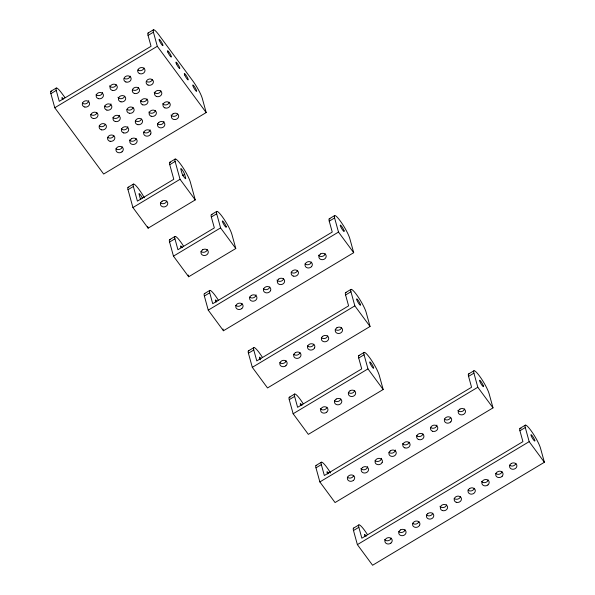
<?xml version="1.0" encoding="UTF-8"?>
<svg xmlns="http://www.w3.org/2000/svg" width="595" height="595" viewBox="0 0 595 595"><rect width="100%" height="100%" fill="white"/><g stroke="black" fill="none" stroke-linecap="round" stroke-linejoin="round"><path stroke-width="0.89" d="M50.925 91.251L56.287 88.038M148.096 33.008L153.465 29.787M56.25 90.433L59.247 101.329L151.056 46.291L148.058 35.403L153.421 32.182A14.786 2.417 59.1 0 1 158.962 35.001L192.639 80.66A14.786 2.417 59.1 0 1 202.307 98.458L206.19 112.559L103.656 174.023L54.77 107.754L50.887 93.646L56.25 90.433A14.786 2.417 59.1 0 1 61.791 93.251L65.048 97.669M54.77 107.754L157.303 46.291L153.421 32.182M128.044 187.299L133.406 184.086M169.806 162.271L175.168 159.058M133.369 186.48L137.4 201.117L173.792 179.303L169.761 164.666L175.123 161.453A14.786 2.417 59.1 0 1 180.664 164.265A14.786 2.417 59.1 0 1 190.333 182.07L195.249 199.92L148.133 228.168L132.923 207.543L128.007 189.693L133.369 186.48A14.786 2.417 59.1 0 1 135.913 185.67A14.786 2.417 59.1 0 1 144.34 197.793M182.33 175.711L184.629 174.335A3.696 0.602 59.1 0 0 182.211 169.887A3.696 0.602 59.1 0 0 180.828 169.181L181.862 172.929A3.696 0.602 59.1 0 0 184.279 177.377A3.696 0.602 59.1 0 0 185.662 178.084L184.629 174.335M132.923 207.543L180.04 179.303L175.123 161.453M169.62 239.644L174.982 236.431M211.381 214.617L216.744 211.404M174.945 238.826L177.942 249.721L214.341 227.907L211.337 217.011L216.699 213.798A14.786 2.417 59.1 0 1 222.24 216.617A14.786 2.417 59.1 0 1 231.909 234.415L235.791 248.517L188.675 276.764L173.465 256.147L169.582 242.039L174.945 238.826A14.786 2.417 59.1 0 1 183.55 246.159M173.465 256.147L220.581 227.9L216.699 213.798M204.405 293.64L209.767 290.42M329.28 218.782L334.643 215.561M209.723 292.814L212.72 303.71L332.241 232.065L329.236 221.176L334.598 217.956A14.786 2.417 59.1 0 1 340.139 220.775A14.786 2.417 59.1 0 1 349.808 238.58L353.698 252.682L223.452 330.753L208.243 310.136L204.36 296.035L209.723 292.814A14.786 2.417 59.1 0 1 218.328 300.148M208.243 310.136L338.488 232.065L334.598 217.956M248.465 350.827L253.827 347.614M345.636 292.584L350.998 289.363M253.782 350.009L256.787 360.905L348.596 305.867L345.591 294.979L350.953 291.758A14.786 2.417 59.1 0 1 356.494 294.577A14.786 2.417 59.1 0 1 366.163 312.382L370.053 326.484L267.519 387.947L252.31 367.331L248.42 353.222L253.782 350.009A14.786 2.417 59.1 0 1 262.395 357.342M252.31 367.331L354.843 305.867L350.953 291.758M289.289 397.252L294.651 394.039M358.755 355.609L364.118 352.396M294.614 396.434L297.612 407.322L361.715 368.9L358.711 358.004L364.073 354.791A14.786 2.417 59.1 0 1 369.614 357.61A14.786 2.417 59.1 0 1 379.283 375.408L383.173 389.517L308.344 434.365L293.134 413.748L289.244 399.647L294.614 396.434A14.786 2.417 59.1 0 1 303.219 403.767M293.134 413.748L367.963 368.893L364.073 354.791M316.019 465.439L321.382 462.226M468.6 373.972L473.962 370.759M321.337 464.621L324.342 475.517L471.56 387.263L468.562 376.367L473.925 373.154A14.786 2.417 59.1 0 1 479.466 375.973A14.786 2.417 59.1 0 1 489.135 393.771L493.017 407.873L335.067 502.559L319.857 481.935L315.975 467.834L321.337 464.621A14.786 2.417 59.1 0 1 330.56 472.936M319.857 481.935L477.807 387.256L473.925 373.154M353.534 528.129L358.897 524.916M519.971 428.363L525.333 425.15M358.852 527.311L361.857 538.207L522.931 441.646L519.926 430.758L525.288 427.545A14.786 2.417 59.1 0 1 530.829 430.356A14.786 2.417 59.1 0 1 540.498 448.161L544.388 462.263L372.589 565.25L357.379 544.633L353.489 530.524L358.852 527.311A14.786 2.417 59.1 0 1 367.465 534.645M357.379 544.633L529.178 441.646L525.288 427.545M263.332 288.642L263.436 288.761A3.696 3.146 -15.4 0 0 269.349 287.95L269.609 287.489A3.696 3.146 -15.4 0 0 269.788 286.998M307.399 345.836L307.503 345.955A3.696 3.146 -15.4 0 0 313.409 345.145L313.669 344.676A3.696 3.146 -15.4 0 0 313.855 344.193M529.178 441.646L544.388 462.263M477.807 387.256L493.017 407.873M338.488 232.065L353.698 252.682M354.843 305.867L370.053 326.484M157.303 46.291L206.19 112.559M367.963 368.893L383.173 389.517M220.581 227.9L235.791 248.517M180.04 179.303L195.249 199.92M222.969 328.99L223.452 330.753M188.191 275.002L188.675 276.764M147.642 226.383L148.133 228.168M354.68 390.61A3.696 3.146 -15.4 0 1 353.021 392.693L352.508 392.953A3.696 3.146 -15.4 0 1 348.328 392.373M289.244 399.647A14.786 2.417 59.1 0 1 290.018 397.371M358.711 358.004A14.786 2.417 59.1 0 1 359.194 355.609M300.758 405.292A3.696 0.602 59.1 0 1 300.311 404.161L300.259 403.901A3.696 0.602 59.1 0 1 302 405.292M326.967 407.225A3.696 3.146 -15.4 0 1 325.777 408.981L325.316 409.301A3.696 3.146 -15.4 0 1 320.288 408.601M340.823 398.918A3.696 3.146 -15.4 0 1 339.165 401L338.652 401.261A3.696 3.146 -15.4 0 1 334.472 400.673M150.081 129.769A3.696 3.146 -15.4 0 1 149.814 130.759L149.553 131.22A3.696 3.146 -15.4 0 1 143.64 132.031M177.518 114.151A3.696 3.146 -15.4 0 1 176.046 115.742L175.532 116.003A3.696 3.146 -15.4 0 1 171.018 115.043M163.937 121.469A3.696 3.146 -15.4 0 1 162.19 124.05L161.676 124.31A3.696 3.146 -15.4 0 1 157.496 123.723M122.287 146.883A3.696 3.146 -15.4 0 1 121.097 148.638L120.629 148.958A3.696 3.146 -15.4 0 1 115.936 148.638M136.136 138.576A3.696 3.146 -15.4 0 1 134.485 140.658L133.972 140.918A3.696 3.146 -15.4 0 1 129.457 139.951M155.466 110.387A3.696 3.146 -15.4 0 1 152.618 113.11A3.696 3.146 -15.4 0 1 148.847 112.061M141.521 119.037A3.696 3.146 -15.4 0 1 135.34 120.725M127.806 126.728A3.696 3.146 -15.4 0 1 125.21 129.636A3.696 3.146 -15.4 0 1 121.321 128.877M113.801 135.667A3.696 3.146 -15.4 0 1 107.613 137.311M119.387 115.318A3.696 3.146 -15.4 0 1 116.791 118.219A3.696 3.146 -15.4 0 1 112.901 117.46M105.382 124.258A3.696 3.146 -15.4 0 1 99.194 125.902M147.047 98.978A3.696 3.146 -15.4 0 1 144.198 101.7A3.696 3.146 -15.4 0 1 140.427 100.652M133.102 107.621A3.696 3.146 -15.4 0 1 126.921 109.309M110.968 103.902A3.696 3.146 -15.4 0 1 108.372 106.81A3.696 3.146 -15.4 0 1 104.482 106.044M96.963 112.842A3.696 3.146 -15.4 0 1 90.775 114.485M138.628 87.562A3.696 3.146 -15.4 0 1 132.64 89.808M124.682 96.204A3.696 3.146 -15.4 0 1 121.536 98.666A3.696 3.146 -15.4 0 1 117.944 97.26M102.548 92.485A3.696 3.146 -15.4 0 1 99.953 95.393A3.696 3.146 -15.4 0 1 96.063 94.635M144.027 67.986A3.696 3.146 -15.4 0 1 137.951 70.002M88.707 100.6A3.696 3.146 -15.4 0 1 86.305 103.619A3.696 3.146 -15.4 0 1 82.355 103.069M130.208 76.145A3.696 3.146 -15.4 0 1 124.221 78.391M116.263 84.795A3.696 3.146 -15.4 0 1 113.11 87.257A3.696 3.146 -15.4 0 1 109.525 85.844M160.866 90.812A3.696 3.146 -15.4 0 1 157.891 93.43A3.696 3.146 -15.4 0 1 154.187 92.232M152.446 79.395A3.696 3.146 -15.4 0 1 146.377 81.418M169.285 102.228A3.696 3.146 -15.4 0 1 166.31 104.846A3.696 3.146 -15.4 0 1 162.606 103.649M148.058 35.403A14.786 2.417 59.1 0 1 148.542 33M50.887 93.646A14.786 2.417 59.1 0 1 51.653 91.37M62.408 99.32A3.696 0.602 59.1 0 1 63.42 98.986M341.56 327.585A3.696 3.146 -15.4 0 1 339.901 329.667L339.388 329.928A3.696 3.146 -15.4 0 1 335.208 329.34M248.42 353.222A14.786 2.417 59.1 0 1 248.903 350.827M327.704 335.885A3.696 3.146 -15.4 0 1 326.053 337.967L325.539 338.228A3.696 3.146 -15.4 0 1 321.36 337.648M345.591 294.979A14.786 2.417 59.1 0 1 346.074 292.584M286.143 360.801A3.696 3.146 -15.4 0 1 284.953 362.556L284.492 362.883A3.696 3.146 -15.4 0 1 279.799 362.563M299.999 352.5A3.696 3.146 -15.4 0 1 298.34 354.575L297.827 354.843A3.696 3.146 -15.4 0 1 293.647 354.256M260.409 359.819A3.696 0.602 59.1 0 1 259.487 357.744L259.435 357.483A3.696 0.602 59.1 0 1 260.878 358.45M140.77 199.548A3.696 0.602 59.1 0 1 140.1 197.957L139.074 194.215A3.696 0.602 59.1 0 1 139.981 194.312A3.696 0.602 59.1 0 1 142.361 198.083M166.756 201.021A3.696 3.146 -15.4 0 1 165.566 202.776L164.592 203.364A3.696 3.146 -15.4 0 1 160.412 202.776M128.007 189.693A14.786 2.417 59.1 0 1 128.773 187.418M169.761 164.666A14.786 2.417 59.1 0 1 170.527 162.39M211.337 217.011A14.786 2.417 59.1 0 1 212.103 214.736M207.305 249.617A3.696 3.146 -15.4 0 1 206.115 251.373L205.134 251.96A3.696 3.146 -15.4 0 1 200.954 251.38M169.582 242.039A14.786 2.417 59.1 0 1 170.349 239.763M181.088 247.691A3.696 0.602 59.1 0 1 180.649 246.561L180.59 246.3A3.696 0.602 59.1 0 1 182.338 247.691M311.349 262.083A3.696 3.146 -15.4 0 1 310.568 263.459L310.159 263.845A3.696 3.146 -15.4 0 1 304.997 263.845M325.205 253.782A3.696 3.146 -15.4 0 1 323.546 255.865L323.033 256.125A3.696 3.146 -15.4 0 1 318.518 255.158M204.36 296.035A14.786 2.417 59.1 0 1 204.844 293.64M329.236 221.176A14.786 2.417 59.1 0 1 330.009 218.893M283.644 278.698A3.696 3.146 -15.4 0 1 281.985 280.773L281.472 281.041A3.696 3.146 -15.4 0 1 276.958 280.074M256.029 294.808A3.696 3.146 -15.4 0 1 254.281 297.388L253.768 297.649A3.696 3.146 -15.4 0 1 249.588 297.061M297.493 270.39A3.696 3.146 -15.4 0 1 294.778 272.926A3.696 3.146 -15.4 0 1 291.148 272.153M242.083 303.606A3.696 3.146 -15.4 0 1 240.893 305.361L240.425 305.689A3.696 3.146 -15.4 0 1 235.732 305.369M216.089 302.141A3.696 0.602 59.1 0 1 215.427 300.549L215.368 300.289A3.696 0.602 59.1 0 1 216.811 301.256M502.039 471.671A3.696 3.146 -15.4 0 1 501.258 473.04L500.849 473.427A3.696 3.146 -15.4 0 1 495.695 473.427M460.478 496.58A3.696 3.146 -15.4 0 1 457.763 499.116A3.696 3.146 -15.4 0 1 454.134 498.342M474.334 488.279A3.696 3.146 -15.4 0 1 471.619 490.808A3.696 3.146 -15.4 0 1 467.982 490.035M432.773 513.188A3.696 3.146 -15.4 0 1 431.115 515.27L430.602 515.53A3.696 3.146 -15.4 0 1 426.422 514.95M488.19 479.972A3.696 3.146 -15.4 0 1 487 481.727L486.531 482.054A3.696 3.146 -15.4 0 1 481.504 481.355M446.629 504.887A3.696 3.146 -15.4 0 1 443.632 507.49A3.696 3.146 -15.4 0 1 439.943 506.263M418.917 521.495A3.696 3.146 -15.4 0 1 418.739 521.979L418.478 522.447A3.696 3.146 -15.4 0 1 412.573 523.25M391.213 538.103A3.696 3.146 -15.4 0 1 390.022 539.858L389.554 540.186A3.696 3.146 -15.4 0 1 384.526 539.479M364.995 536.177A3.696 0.602 59.1 0 1 364.557 535.046L364.497 534.786A3.696 0.602 59.1 0 1 366.245 536.177M353.489 530.524A14.786 2.417 59.1 0 1 353.728 528.092M519.926 430.758A14.786 2.417 59.1 0 1 521.027 428.675M405.069 529.803A3.696 3.146 -15.4 0 1 403.41 531.878L402.897 532.138A3.696 3.146 -15.4 0 1 398.717 531.558M515.895 463.364A3.696 3.146 -15.4 0 1 514.705 465.119L513.723 465.707A3.696 3.146 -15.4 0 1 509.543 465.119M395.348 449.998A3.696 3.146 -15.4 0 1 393.6 452.579L393.087 452.84A3.696 3.146 -15.4 0 1 388.907 452.26M409.107 442.197A3.696 3.146 -15.4 0 1 406.11 444.792A3.696 3.146 -15.4 0 1 402.428 443.572M436.909 425.083A3.696 3.146 -15.4 0 1 434.38 428.028A3.696 3.146 -15.4 0 1 430.468 427.344M381.492 458.306A3.696 3.146 -15.4 0 1 381.224 459.288L380.964 459.749A3.696 3.146 -15.4 0 1 375.058 460.56M422.963 433.889A3.696 3.146 -15.4 0 1 420.248 436.425A3.696 3.146 -15.4 0 1 416.612 435.644M464.524 408.973A3.696 3.146 -15.4 0 1 462.865 411.056L462.36 411.316A3.696 3.146 -15.4 0 1 457.838 410.357M450.668 417.281A3.696 3.146 -15.4 0 1 449.887 418.657L449.017 419.363A3.696 3.146 -15.4 0 1 444.324 419.036M315.975 467.834A14.786 2.417 59.1 0 1 316.741 465.558M468.562 376.367A14.786 2.417 59.1 0 1 469.038 373.972M327.711 473.947A3.696 0.602 59.1 0 1 327.042 472.348L326.982 472.088A3.696 0.602 59.1 0 1 328.73 473.479M353.698 475.412A3.696 3.146 -15.4 0 1 352.508 477.168L352.039 477.495A3.696 3.146 -15.4 0 1 347.346 477.168M367.643 466.606A3.696 3.146 -15.4 0 1 365.895 469.187L364.832 469.641A3.696 3.146 -15.4 0 1 360.868 468.488M150.699 133.972L150.438 134.433A3.696 3.146 -15.4 0 1 144.525 135.244L144.191 134.864A3.696 3.146 -15.4 0 1 144.206 131.54L144.548 131.116A3.696 3.146 -15.4 0 1 150.446 131.108L150.706 131.54A3.696 3.146 -15.4 0 1 150.699 133.972M270.494 290.695L270.227 291.156A3.696 3.146 -15.4 0 1 264.321 291.966L263.987 291.587A3.696 3.146 -15.4 0 1 264.001 288.27L264.344 287.839A3.696 3.146 -15.4 0 1 270.242 287.839L270.502 288.263A3.696 3.146 -15.4 0 1 270.494 290.695M314.554 347.889L314.294 348.35A3.696 3.146 -15.4 0 1 308.389 349.161L308.054 348.782A3.696 3.146 -15.4 0 1 308.069 345.464L308.403 345.033A3.696 3.146 -15.4 0 1 314.309 345.033L314.569 345.457A3.696 3.146 -15.4 0 1 314.554 347.889M382.109 462.501L381.849 462.962A3.696 3.146 -15.4 0 1 375.936 463.773L375.601 463.393A3.696 3.146 -15.4 0 1 375.616 460.069L375.958 459.645A3.696 3.146 -15.4 0 1 381.856 459.637L382.116 460.069A3.696 3.146 -15.4 0 1 382.109 462.501M419.624 525.192L419.363 525.653A3.696 3.146 -15.4 0 1 413.458 526.463L413.116 526.084A3.696 3.146 -15.4 0 1 413.131 522.767L413.473 522.336A3.696 3.146 -15.4 0 1 419.378 522.336L419.631 522.76A3.696 3.146 -15.4 0 1 419.624 525.192M158.806 122.429L158.396 122.808A3.696 3.146 -15.4 0 0 158.203 126.75A3.696 3.146 -15.4 0 0 162.561 127.523L163.075 127.256A3.696 3.146 -15.4 0 0 164.562 123.232L164.302 122.808A3.696 3.146 -15.4 0 0 158.806 122.429M278.601 279.159L278.192 279.538A3.696 3.146 -15.4 0 0 277.999 283.48A3.696 3.146 -15.4 0 0 282.357 284.246L282.87 283.986A3.696 3.146 -15.4 0 0 284.358 279.962L284.098 279.531A3.696 3.146 -15.4 0 0 278.601 279.159M311.453 266.672L311.044 267.051A3.696 3.146 -15.4 0 1 305.547 266.679A3.696 3.146 -15.4 0 1 307.288 261.964L307.838 261.77A3.696 3.146 -15.4 0 1 311.802 262.923A3.696 3.146 -15.4 0 1 311.453 266.672M322.668 336.353L322.259 336.733A3.696 3.146 -15.4 0 0 322.066 340.675A3.696 3.146 -15.4 0 0 326.424 341.441L326.938 341.18A3.696 3.146 -15.4 0 0 328.418 337.157L328.165 336.725A3.696 3.146 -15.4 0 0 322.668 336.353M362.511 467.566L362.102 467.945A3.696 3.146 -15.4 0 0 361.753 471.694A3.696 3.146 -15.4 0 0 365.717 472.854L366.78 472.4A3.696 3.146 -15.4 0 0 368.007 467.945A3.696 3.146 -15.4 0 0 362.98 467.246L362.511 467.566M390.216 450.958L389.807 451.337A3.696 3.146 -15.4 0 0 389.613 455.287A3.696 3.146 -15.4 0 0 393.972 456.053L394.485 455.792A3.696 3.146 -15.4 0 0 395.972 451.761L395.712 451.337A3.696 3.146 -15.4 0 0 390.216 450.958M450.772 421.862L449.902 422.569A3.696 3.146 -15.4 0 1 444.874 421.87A3.696 3.146 -15.4 0 1 446.094 417.415L447.157 416.961A3.696 3.146 -15.4 0 1 451.129 418.121A3.696 3.146 -15.4 0 1 450.772 421.862M427.731 513.649L427.329 514.035A3.696 3.146 -15.4 0 0 427.128 517.977A3.696 3.146 -15.4 0 0 431.487 518.743L432 518.483A3.696 3.146 -15.4 0 0 433.487 514.452L433.227 514.028A3.696 3.146 -15.4 0 0 427.731 513.649M502.143 476.253L501.734 476.632A3.696 3.146 -15.4 0 1 496.572 476.64A3.696 3.146 -15.4 0 1 497.004 472.132L498.528 471.352A3.696 3.146 -15.4 0 1 502.5 472.504A3.696 3.146 -15.4 0 1 502.143 476.253M469.76 488.413L469.291 488.74A3.696 3.146 -15.4 0 0 470.251 494.021A3.696 3.146 -15.4 0 0 475.308 490.488A3.696 3.146 -15.4 0 0 469.76 488.413M131.569 138.709L131.101 139.037A3.696 3.146 -15.4 0 0 130.342 143.164A3.696 3.146 -15.4 0 0 134.857 144.131L135.37 143.864A3.696 3.146 -15.4 0 0 136.597 139.416A3.696 3.146 -15.4 0 0 131.569 138.709M173.123 113.801L172.662 114.121A3.696 3.146 -15.4 0 0 171.895 118.249A3.696 3.146 -15.4 0 0 176.417 119.216L176.931 118.955A3.696 3.146 -15.4 0 0 178.158 114.5A3.696 3.146 -15.4 0 0 173.123 113.801M121.982 151.844L121.514 152.171A3.696 3.146 -15.4 0 1 116.486 151.472A3.696 3.146 -15.4 0 1 117.713 147.017L118.227 146.757A3.696 3.146 -15.4 0 1 122.741 147.716A3.696 3.146 -15.4 0 1 121.982 151.844M162.182 201.155L161.721 201.482A3.696 3.146 -15.4 0 0 160.955 205.61A3.696 3.146 -15.4 0 0 165.477 206.569L166.451 205.982A3.696 3.146 -15.4 0 0 167.217 201.854A3.696 3.146 -15.4 0 0 162.695 200.894L162.182 201.155M202.731 249.759L202.263 250.079A3.696 3.146 -15.4 0 0 201.504 254.206A3.696 3.146 -15.4 0 0 206.019 255.173L207 254.586A3.696 3.146 -15.4 0 0 207.759 250.458A3.696 3.146 -15.4 0 0 203.245 249.491L202.731 249.759M251.365 295.44L250.897 295.767A3.696 3.146 -15.4 0 0 250.138 299.895A3.696 3.146 -15.4 0 0 254.653 300.854L255.166 300.594A3.696 3.146 -15.4 0 0 256.393 296.146A3.696 3.146 -15.4 0 0 251.365 295.44M241.778 308.574L241.31 308.902A3.696 3.146 -15.4 0 1 236.282 308.195A3.696 3.146 -15.4 0 1 237.509 303.748L238.022 303.487A3.696 3.146 -15.4 0 1 242.537 304.447A3.696 3.146 -15.4 0 1 241.778 308.574M320.631 253.916L320.162 254.243A3.696 3.146 -15.4 0 0 319.403 258.371A3.696 3.146 -15.4 0 0 323.918 259.338L324.431 259.07A3.696 3.146 -15.4 0 0 325.658 254.623A3.696 3.146 -15.4 0 0 320.631 253.916M295.425 352.634L294.956 352.961A3.696 3.146 -15.4 0 0 294.198 357.089A3.696 3.146 -15.4 0 0 298.712 358.049L299.226 357.788A3.696 3.146 -15.4 0 0 300.453 353.333A3.696 3.146 -15.4 0 0 295.425 352.634M336.986 327.719L336.517 328.046A3.696 3.146 -15.4 0 0 335.759 332.174A3.696 3.146 -15.4 0 0 340.273 333.141L340.786 332.873A3.696 3.146 -15.4 0 0 342.013 328.425A3.696 3.146 -15.4 0 0 336.986 327.719M285.838 365.769L285.377 366.096A3.696 3.146 -15.4 0 1 280.342 365.389A3.696 3.146 -15.4 0 1 281.569 360.942L282.082 360.674A3.696 3.146 -15.4 0 1 286.604 361.641A3.696 3.146 -15.4 0 1 285.838 365.769M336.249 399.052L335.781 399.379A3.696 3.146 -15.4 0 0 335.022 403.507A3.696 3.146 -15.4 0 0 339.537 404.474L340.05 404.206A3.696 3.146 -15.4 0 0 341.277 399.758A3.696 3.146 -15.4 0 0 336.249 399.052M350.105 390.751L349.637 391.071A3.696 3.146 -15.4 0 0 348.878 395.199A3.696 3.146 -15.4 0 0 353.393 396.166L353.906 395.906A3.696 3.146 -15.4 0 0 355.133 391.451A3.696 3.146 -15.4 0 0 350.105 390.751M326.662 412.186L326.201 412.514A3.696 3.146 -15.4 0 1 321.166 411.814A3.696 3.146 -15.4 0 1 322.393 407.359L322.907 407.099A3.696 3.146 -15.4 0 1 327.429 408.058A3.696 3.146 -15.4 0 1 326.662 412.186M353.393 480.381L352.924 480.701A3.696 3.146 -15.4 0 1 347.897 480.001A3.696 3.146 -15.4 0 1 349.124 475.546L349.637 475.286A3.696 3.146 -15.4 0 1 354.151 476.253A3.696 3.146 -15.4 0 1 353.393 480.381M459.95 409.115L459.489 409.434A3.696 3.146 -15.4 0 0 458.723 413.562A3.696 3.146 -15.4 0 0 463.237 414.529L463.75 414.269A3.696 3.146 -15.4 0 0 464.978 409.814A3.696 3.146 -15.4 0 0 459.95 409.115M400.495 529.937L400.026 530.264A3.696 3.146 -15.4 0 0 399.267 534.392A3.696 3.146 -15.4 0 0 403.782 535.351L404.295 535.091A3.696 3.146 -15.4 0 0 405.522 530.636A3.696 3.146 -15.4 0 0 400.495 529.937M390.908 543.071L390.439 543.399A3.696 3.146 -15.4 0 1 385.411 542.692A3.696 3.146 -15.4 0 1 386.638 538.237L387.152 537.977A3.696 3.146 -15.4 0 1 391.666 538.944A3.696 3.146 -15.4 0 1 390.908 543.071M511.321 463.498L510.852 463.825A3.696 3.146 -15.4 0 0 510.094 467.953A3.696 3.146 -15.4 0 0 514.608 468.92L515.59 468.332A3.696 3.146 -15.4 0 0 516.348 464.204A3.696 3.146 -15.4 0 0 511.834 463.237L511.321 463.498M487.885 484.94L487.417 485.267A3.696 3.146 -15.4 0 1 482.389 484.561A3.696 3.146 -15.4 0 1 483.616 480.113L484.129 479.845A3.696 3.146 -15.4 0 1 488.644 480.812A3.696 3.146 -15.4 0 1 487.885 484.94M534.801 440.426L534.697 440.107A3.696 0.602 59.1 0 0 532.384 435.979A3.696 0.602 59.1 0 0 530.941 435.012L530.993 435.272A3.696 0.602 59.1 0 0 533.41 439.72A3.696 0.602 59.1 0 0 534.801 440.426M483.43 386.036L483.326 385.716A3.696 0.602 59.1 0 0 481.013 381.588A3.696 0.602 59.1 0 0 479.57 380.622L479.63 380.882A3.696 0.602 59.1 0 0 482.039 385.337A3.696 0.602 59.1 0 0 483.43 386.036M344.103 230.845L343.999 230.518A3.696 0.602 59.1 0 0 341.686 226.397A3.696 0.602 59.1 0 0 340.243 225.431L340.303 225.691A3.696 0.602 59.1 0 0 342.72 230.139A3.696 0.602 59.1 0 0 344.103 230.845M360.466 304.647L360.362 304.32A3.696 0.602 59.1 0 0 358.049 300.2A3.696 0.602 59.1 0 0 356.606 299.233L356.658 299.493A3.696 0.602 59.1 0 0 359.075 303.941A3.696 0.602 59.1 0 0 360.466 304.647M373.578 367.68L373.474 367.353A3.696 0.602 59.1 0 0 371.161 363.225A3.696 0.602 59.1 0 0 369.718 362.258L369.778 362.519A3.696 0.602 59.1 0 0 372.195 366.974A3.696 0.602 59.1 0 0 373.578 367.68M196.603 90.73L196.499 90.403A3.696 0.602 59.1 0 0 194.186 86.275A3.696 0.602 59.1 0 0 192.743 85.308L192.802 85.568A3.696 0.602 59.1 0 0 195.22 90.024A3.696 0.602 59.1 0 0 196.603 90.73M226.204 226.68L226.1 226.36A3.696 0.602 59.1 0 0 223.787 222.233A3.696 0.602 59.1 0 0 222.344 221.266L222.404 221.526A3.696 0.602 59.1 0 0 224.821 225.981A3.696 0.602 59.1 0 0 226.204 226.68M164.875 107.881A3.696 3.146 -15.4 0 0 170.267 104.608A3.696 3.146 -15.4 0 0 164.681 102.4A3.696 3.146 -15.4 0 0 164.875 107.881M151.167 116.241A3.696 3.146 -15.4 0 0 156.403 112.767A3.696 3.146 -15.4 0 0 150.691 110.789A3.696 3.146 -15.4 0 0 151.167 116.241M137.832 124.69A3.696 3.146 -15.4 0 0 142.465 120.599A3.696 3.146 -15.4 0 0 136.404 119.431A3.696 3.146 -15.4 0 0 137.832 124.69M123.745 132.938A3.696 3.146 -15.4 0 0 128.661 129.115A3.696 3.146 -15.4 0 0 122.741 127.575A3.696 3.146 -15.4 0 0 123.745 132.938M110.097 141.29A3.696 3.146 -15.4 0 0 114.768 137.229A3.696 3.146 -15.4 0 0 108.721 136.017A3.696 3.146 -15.4 0 0 110.097 141.29M101.678 129.874A3.696 3.146 -15.4 0 0 106.349 125.82A3.696 3.146 -15.4 0 0 100.302 124.608A3.696 3.146 -15.4 0 0 101.678 129.874M115.318 121.521A3.696 3.146 -15.4 0 0 120.242 117.698A3.696 3.146 -15.4 0 0 114.322 116.166A3.696 3.146 -15.4 0 0 115.318 121.521M142.748 104.832A3.696 3.146 -15.4 0 0 147.984 101.358A3.696 3.146 -15.4 0 0 142.272 99.38A3.696 3.146 -15.4 0 0 142.748 104.832M156.455 96.472A3.696 3.146 -15.4 0 0 161.847 93.192A3.696 3.146 -15.4 0 0 156.262 90.983A3.696 3.146 -15.4 0 0 156.455 96.472M148.036 85.055A3.696 3.146 -15.4 0 0 153.428 81.775A3.696 3.146 -15.4 0 0 147.843 79.574A3.696 3.146 -15.4 0 0 148.036 85.055M134.321 93.415A3.696 3.146 -15.4 0 0 139.565 89.942A3.696 3.146 -15.4 0 0 133.853 87.963A3.696 3.146 -15.4 0 0 134.321 93.415M106.899 110.112A3.696 3.146 -15.4 0 0 111.823 106.289A3.696 3.146 -15.4 0 0 105.903 104.75A3.696 3.146 -15.4 0 0 106.899 110.112M93.259 118.465A3.696 3.146 -15.4 0 0 97.93 114.404A3.696 3.146 -15.4 0 0 91.875 113.191A3.696 3.146 -15.4 0 0 93.259 118.465M84.84 107.048A3.696 3.146 -15.4 0 0 89.51 102.995A3.696 3.146 -15.4 0 0 83.456 101.775A3.696 3.146 -15.4 0 0 84.84 107.048M98.48 98.696A3.696 3.146 -15.4 0 0 103.404 94.873A3.696 3.146 -15.4 0 0 97.483 93.333A3.696 3.146 -15.4 0 0 98.48 98.696M125.902 81.998A3.696 3.146 -15.4 0 0 131.145 78.525A3.696 3.146 -15.4 0 0 125.433 76.547A3.696 3.146 -15.4 0 0 125.902 81.998M139.617 73.646A3.696 3.146 -15.4 0 0 145.009 70.366A3.696 3.146 -15.4 0 0 139.423 68.157A3.696 3.146 -15.4 0 0 139.617 73.646M129.412 113.273A3.696 3.146 -15.4 0 0 134.046 109.183A3.696 3.146 -15.4 0 0 127.985 108.015A3.696 3.146 -15.4 0 0 129.412 113.273M120.993 101.857A3.696 3.146 -15.4 0 0 125.627 97.766A3.696 3.146 -15.4 0 0 119.565 96.606A3.696 3.146 -15.4 0 0 120.993 101.857M112.574 90.447A3.696 3.146 -15.4 0 0 117.208 86.357A3.696 3.146 -15.4 0 0 111.146 85.189A3.696 3.146 -15.4 0 0 112.574 90.447M184.71 75.044A3.696 0.602 59.1 0 0 188.094 79.916A3.696 0.602 59.1 0 0 186.042 75.245A3.696 0.602 59.1 0 0 184.71 75.044M176.38 63.829A3.696 0.602 59.1 0 0 179.727 68.507A3.696 0.602 59.1 0 0 177.481 63.635A3.696 0.602 59.1 0 0 176.38 63.829M167.783 52.003A3.696 0.602 59.1 0 0 171.189 57.068A3.696 0.602 59.1 0 0 169.359 52.65A3.696 0.602 59.1 0 0 167.783 52.003M159.319 40.49A3.696 0.602 59.1 0 0 162.733 45.644A3.696 0.602 59.1 0 0 161.014 41.352A3.696 0.602 59.1 0 0 159.319 40.49M293.238 276.08A3.696 3.146 -15.4 0 0 298.474 272.607A3.696 3.146 -15.4 0 0 292.762 270.628A3.696 3.146 -15.4 0 0 293.238 276.08M442.368 510.577A3.696 3.146 -15.4 0 0 447.604 507.096A3.696 3.146 -15.4 0 0 441.892 505.125A3.696 3.146 -15.4 0 0 442.368 510.577M456.216 502.269A3.696 3.146 -15.4 0 0 461.46 498.796A3.696 3.146 -15.4 0 0 455.748 496.818A3.696 3.146 -15.4 0 0 456.216 502.269M418.702 439.579A3.696 3.146 -15.4 0 0 423.945 436.105A3.696 3.146 -15.4 0 0 418.233 434.127A3.696 3.146 -15.4 0 0 418.702 439.579M432.558 431.271A3.696 3.146 -15.4 0 0 437.794 427.798A3.696 3.146 -15.4 0 0 432.082 425.819A3.696 3.146 -15.4 0 0 432.558 431.271M404.853 447.886A3.696 3.146 -15.4 0 0 410.089 444.406A3.696 3.146 -15.4 0 0 404.377 442.435A3.696 3.146 -15.4 0 0 404.853 447.886"/></g></svg>
